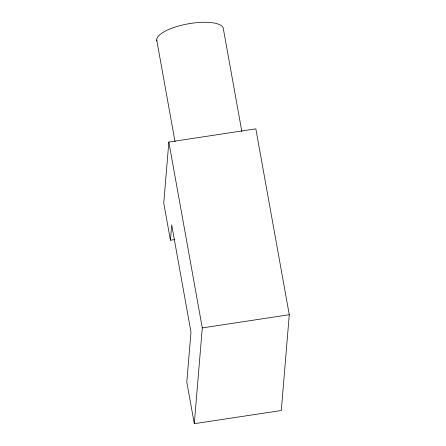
<?xml version="1.0" encoding="UTF-8"?>
<svg xmlns="http://www.w3.org/2000/svg" width="446" height="446" viewBox="0 0 446 446"><rect width="100%" height="100%" fill="white"/><g stroke="black" fill="none" stroke-linecap="round" stroke-linejoin="round"><path stroke-width="0.67" d="M170.422 240.216L171.699 224.901L190.983 332.058L186.807 382.088L194.294 423.7L281.287 410.504L289.281 314.714L255.837 128.849L168.844 142.045L163.749 203.114L170.422 240.216L174.531 239.591M194.294 423.7L202.289 327.916L168.844 142.045M202.289 327.916L289.281 314.714M241.855 131.576L223.407 29.062A33.824 10.843 -10.2 0 0 188.061 23.855A33.824 10.843 -10.2 0 0 156.931 41.082M156.719 39.967L175.038 141.795"/></g></svg>
